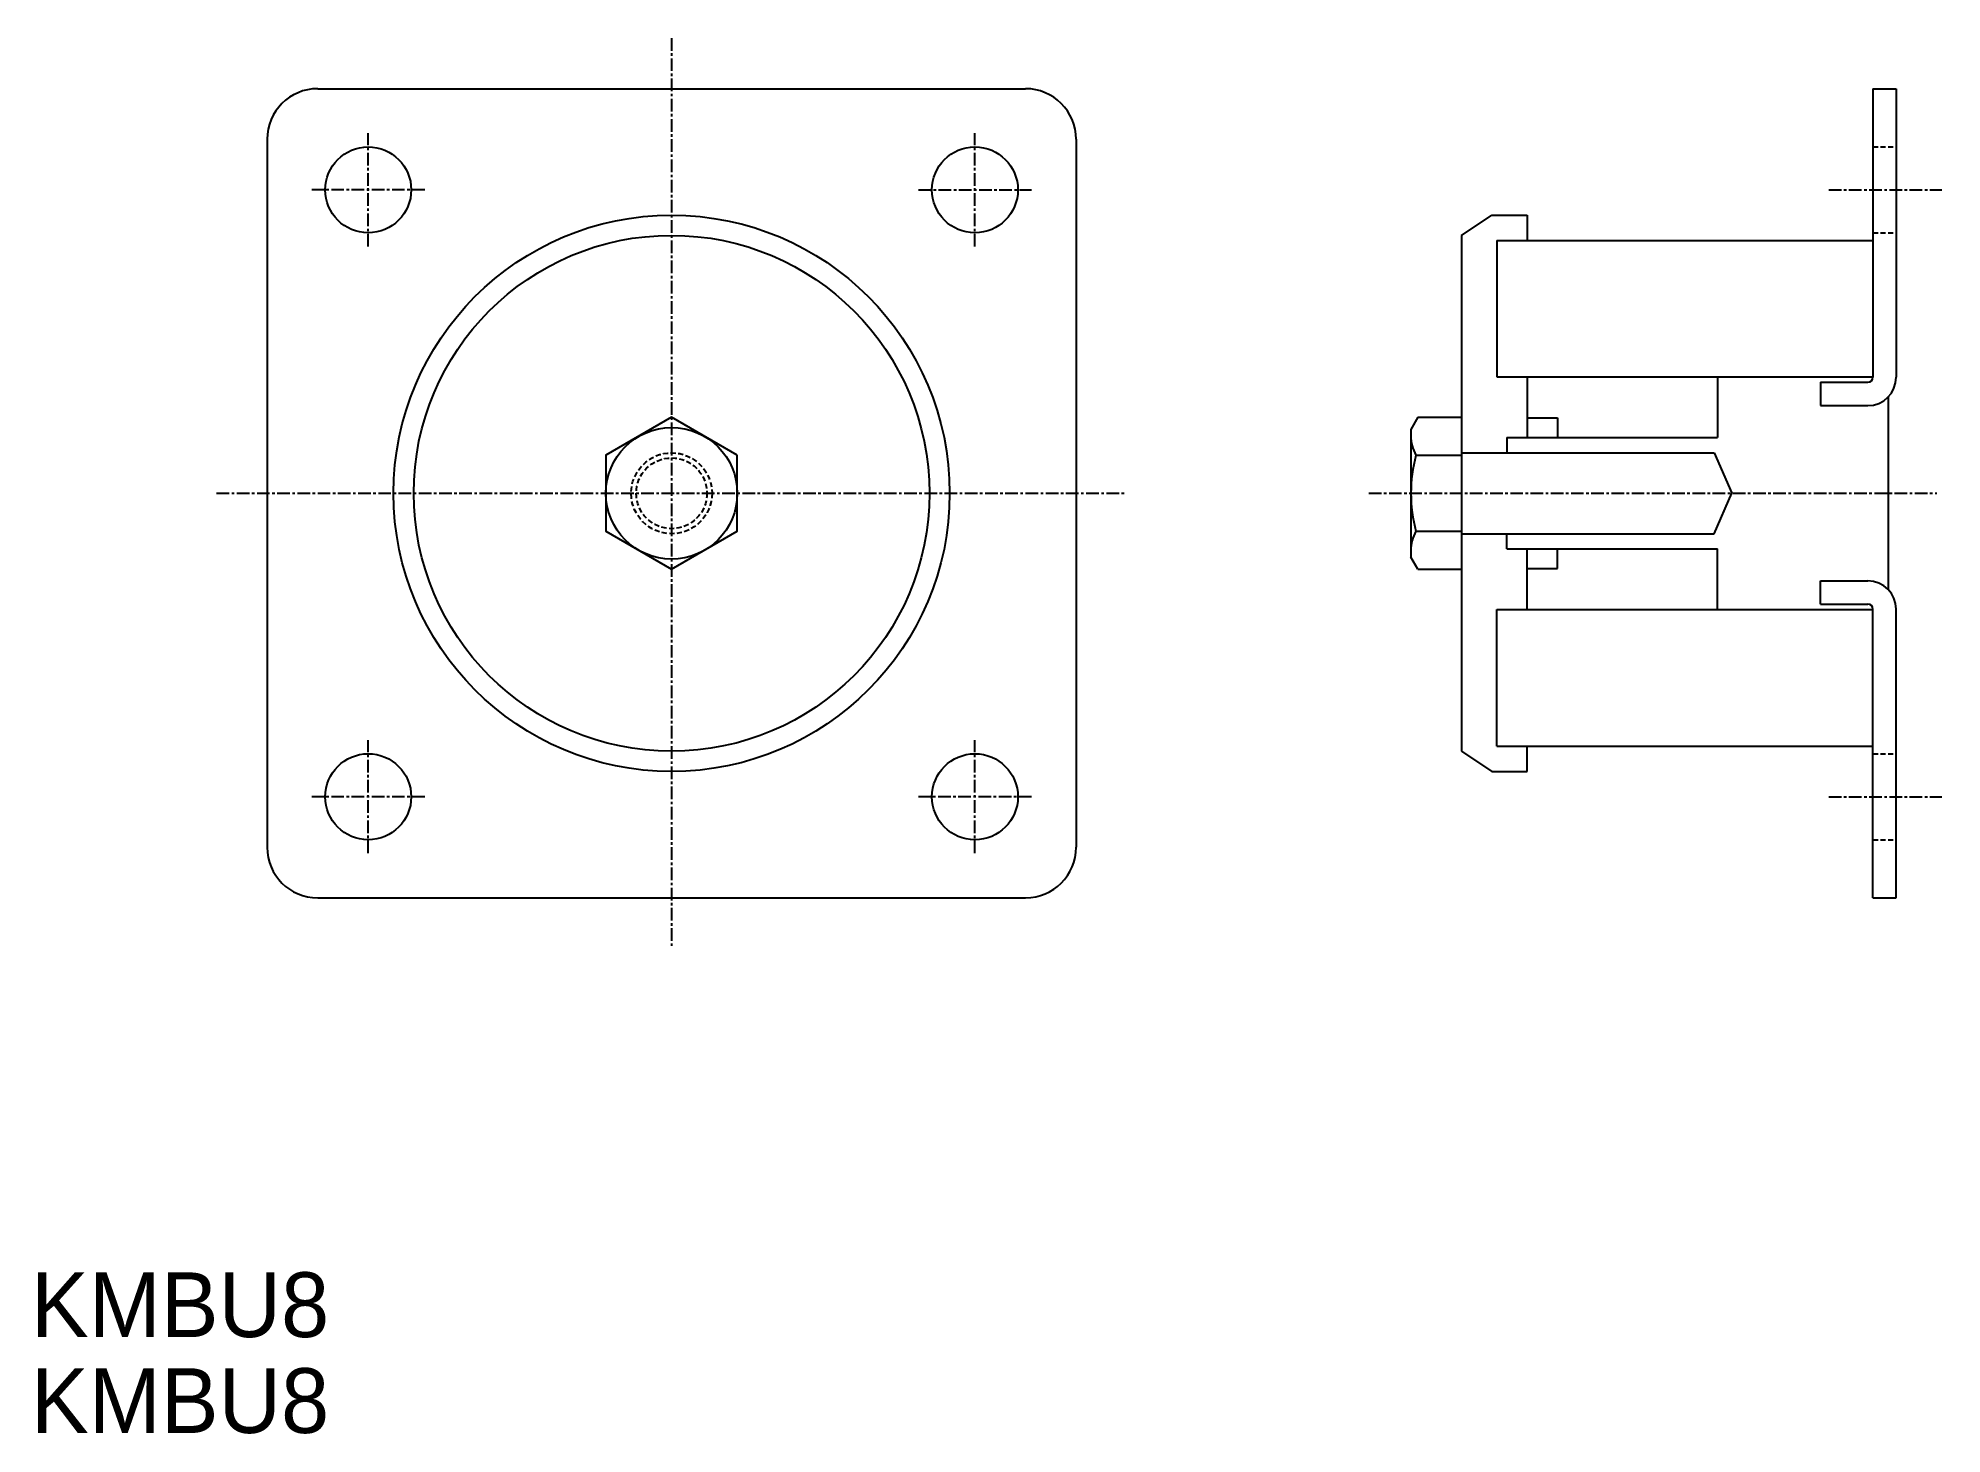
# Model space of a CAD drawing. Extents: x -1058 to -870, y -167 to -29.
import ezdxf

# ---------------------------------------------------------------- set-up
doc = ezdxf.new("R2010")
doc.units = 0
doc.linetypes.add('CENTER', pattern=[2, 1.25, -0.25, 0.25, -0.25])
doc.linetypes.add('DASHED', pattern=[0.75, 0.5, -0.25])
doc.layers.get('0').update_dxf_attribs({"linetype": 'CONTINUOUS'})
doc.layers.add('CENTER', color=1, linetype='CENTER')

msp = doc.modelspace()

# ---------------------------------------------------------------- linework, layer by layer
at = {"color": 7, "linetype": 'CONTINUOUS'}
for p, q in [((-1030.61, -34.39), (-960.61, -34.39)), ((-876.8, -34.39), (-876.8, -62.92)), ((-876.8, -34.39), (-874.5, -34.39)), ((-874.5, -34.39), (-874.5, -62.92)), ((-1035.61, -39.39), (-1035.61, -109.39)), ((-955.61, -39.39), (-955.61, -109.39)), ((-917.5, -48.89), (-914.5, -46.89)), ((-914.5, -46.89), (-911, -46.89)), ((-911, -46.89), (-911, -49.39)), ((-917.5, -48.89), (-917.5, -99.89)), ((-914, -49.39), (-914, -62.89)), ((-914, -49.39), (-876.8, -49.39)), ((-914, -62.89), (-876.8, -62.89)), ((-911, -62.89), (-911, -68.89)), ((-892.17, -62.89), (-892.17, -68.89)), ((-882, -63.42), (-877.3, -63.42)), ((-882, -63.42), (-877.3, -63.42)), ((-882, -63.42), (-882, -65.72)), ((-882, -65.72), (-877.3, -65.72)), ((-875.3, -64.89), (-875.3, -83.89)), ((-921.81, -66.88), (-922.5, -68.07)), ((-921.81, -66.88), (-917.5, -66.88)), ((-911, -66.94), (-908, -66.94)), ((-908, -66.94), (-908, -68.89)), ((-922.5, -68.07), (-922.5, -80.7)), ((-913, -68.89), (-892.17, -68.89)), ((-913, -68.89), (-913, -70.39)), ((-922.01, -70.63), (-917.5, -70.63)), ((-917.5, -70.39), (-892.5, -70.39)), ((-892.5, -70.39), (-890.77, -74.39)), ((-892.5, -78.39), (-890.77, -74.39)), ((-922.01, -78.14), (-917.5, -78.14)), ((-917.5, -78.39), (-892.5, -78.39)), ((-913, -79.89), (-913, -78.39)), ((-921.81, -81.89), (-922.5, -80.7)), ((-913, -79.89), (-892.17, -79.89)), ((-911, -85.89), (-911, -79.89)), ((-908, -81.84), (-908, -79.89)), ((-892.17, -85.89), (-892.17, -79.89)), ((-921.81, -81.89), (-917.5, -81.89)), ((-911, -81.84), (-908, -81.84)), ((-882, -83.05), (-877.3, -83.05)), ((-882, -85.35), (-882, -83.05)), ((-914, -99.39), (-914, -85.89)), ((-914, -85.89), (-876.8, -85.89)), ((-882, -85.35), (-877.3, -85.35)), ((-882, -85.35), (-877.3, -85.35)), ((-876.8, -114.39), (-876.8, -85.85)), ((-874.5, -114.39), (-874.5, -85.85)), ((-914, -99.39), (-876.8, -99.39)), ((-911, -101.89), (-911, -99.39)), ((-917.5, -99.89), (-914.5, -101.89)), ((-914.5, -101.89), (-911, -101.89)), ((-1030.61, -114.39), (-960.61, -114.39)), ((-876.8, -114.39), (-874.5, -114.39))]:
    msp.add_line(p, q, dxfattribs=at)
at = {"color": 3, "linetype": 'DASHED'}
for p, q in [((-876.8, -40.14), (-874.5, -40.14)), ((-876.8, -48.64), (-874.5, -48.64)), ((-876.8, -100.14), (-874.5, -100.14)), ((-876.8, -108.64), (-874.5, -108.64))]:
    msp.add_line(p, q, dxfattribs=at)
at = {"color": 7, "linetype": 'CONTINUOUS'}
msp.add_lwpolyline([(-989.11, -70.63), (-995.61, -66.88), (-1002.11, -70.63), (-1002.11, -78.14), (-995.61, -81.89), (-989.11, -78.14)], close=True, dxfattribs=at)
for centre, radius in [((-1025.61, -44.39), 4.25), ((-965.61, -44.39), 4.25), ((-995.61, -74.39), 27.5), ((-995.61, -74.39), 25.5), ((-995.61, -74.39), 6.5), ((-1025.61, -104.39), 4.25), ((-965.61, -104.39), 4.25)]:
    msp.add_circle(centre, radius, dxfattribs=at)
at = {"color": 3, "linetype": 'DASHED'}
for radius in [4, 3.5]:
    msp.add_circle((-995.61, -74.39), radius, dxfattribs=at)
at = {"color": 7, "linetype": 'CONTINUOUS'}
for centre, radius, start, end in [((-1030.61, -39.39), 5, 90, 180), ((-960.61, -39.39), 5, 0, 90), ((-877.3, -62.92), 2.8, 270, 0), ((-877.3, -62.92), 0.5, 270, 0), ((-918.5, -68.71), 4, 180, 208.6801), ((-907.9, -74.39), 14.59, 165.0998, 194.9002), ((-918.5, -80.06), 4, 151.3199, 180), ((-877.3, -85.85), 2.8, 0, 90), ((-877.3, -85.85), 0.5, 0, 90), ((-1030.61, -109.39), 5, 180, 270), ((-960.61, -109.39), 5, 270, 0)]:
    msp.add_arc(centre, radius, start, end, dxfattribs=at)
at = {"layer": 'CENTER', "color": 1, "linetype": 'CENTER'}
for p, q in [((-995.61, -29.39), (-995.61, -119.39)), ((-1025.61, -49.98), (-1025.61, -38.79)), ((-965.61, -49.98), (-965.61, -38.79)), ((-1020.01, -44.39), (-1031.2, -44.39)), ((-971.2, -44.39), (-960.01, -44.39)), ((-881.17, -44.39), (-869.98, -44.39)), ((-1040.61, -74.39), (-950.61, -74.39)), ((-926.66, -74.39), (-870.49, -74.39)), ((-926.66, -74.39), (-870.49, -74.39)), ((-1025.61, -109.98), (-1025.61, -98.79)), ((-965.61, -109.98), (-965.61, -98.79)), ((-1020.01, -104.39), (-1031.2, -104.39)), ((-960.01, -104.39), (-971.2, -104.39)), ((-881.17, -104.39), (-869.98, -104.39))]:
    msp.add_line(p, q, dxfattribs=at)

# ---------------------------------------------------------------- texts
at = {"color": 7, "linetype": 'CONTINUOUS'}
for p in [(-1058.96, -157.81), (-1058.96, -167.29)]:
    msp.add_text('KMBU8', height=6.4, dxfattribs=at).set_placement(p)

doc.saveas('drawing.dxf')
